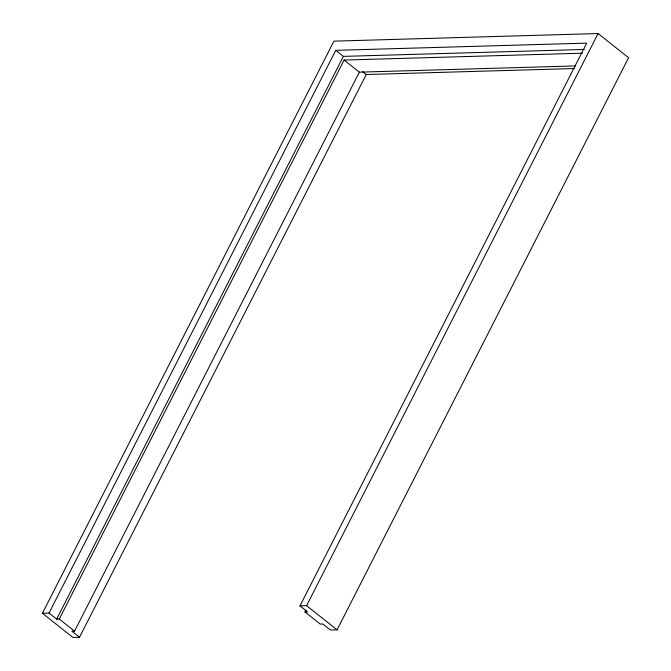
<?xml version="1.0" encoding="UTF-8"?>
<svg xmlns="http://www.w3.org/2000/svg" width="671" height="671" viewBox="0 0 671 671"><rect width="100%" height="100%" fill="white"/><g stroke="black" fill="none" stroke-linecap="round" stroke-linejoin="round"><path stroke-width="1.01" d="M574.326 68.534L366.249 74.523L79.513 637.257L72.913 637.45L42.424 613.269L333.932 41.149L598.087 33.55L628.576 57.731L337.068 629.851L330.459 630.035L322.843 623.996L320.201 624.072L304.953 611.977L305.909 610.115M42.424 613.269L49.025 613.076L335.76 50.342L586.706 43.12L299.971 605.863L307.595 611.902L304.953 611.977M49.025 613.076L56.649 619.123L343.384 56.381L584.366 49.453M56.649 619.123L59.291 619.048L344.114 60.063L582.453 53.202M79.513 637.257L71.898 631.218L74.54 631.143L359.354 72.149L575.743 65.926M299.971 605.863L306.58 605.67L598.087 33.55M335.76 50.342L343.384 56.381M362.432 71.495L366.249 74.523M344.114 60.063L359.354 72.149M306.58 605.67L337.068 629.851M59.291 619.048L74.54 631.143"/></g></svg>
